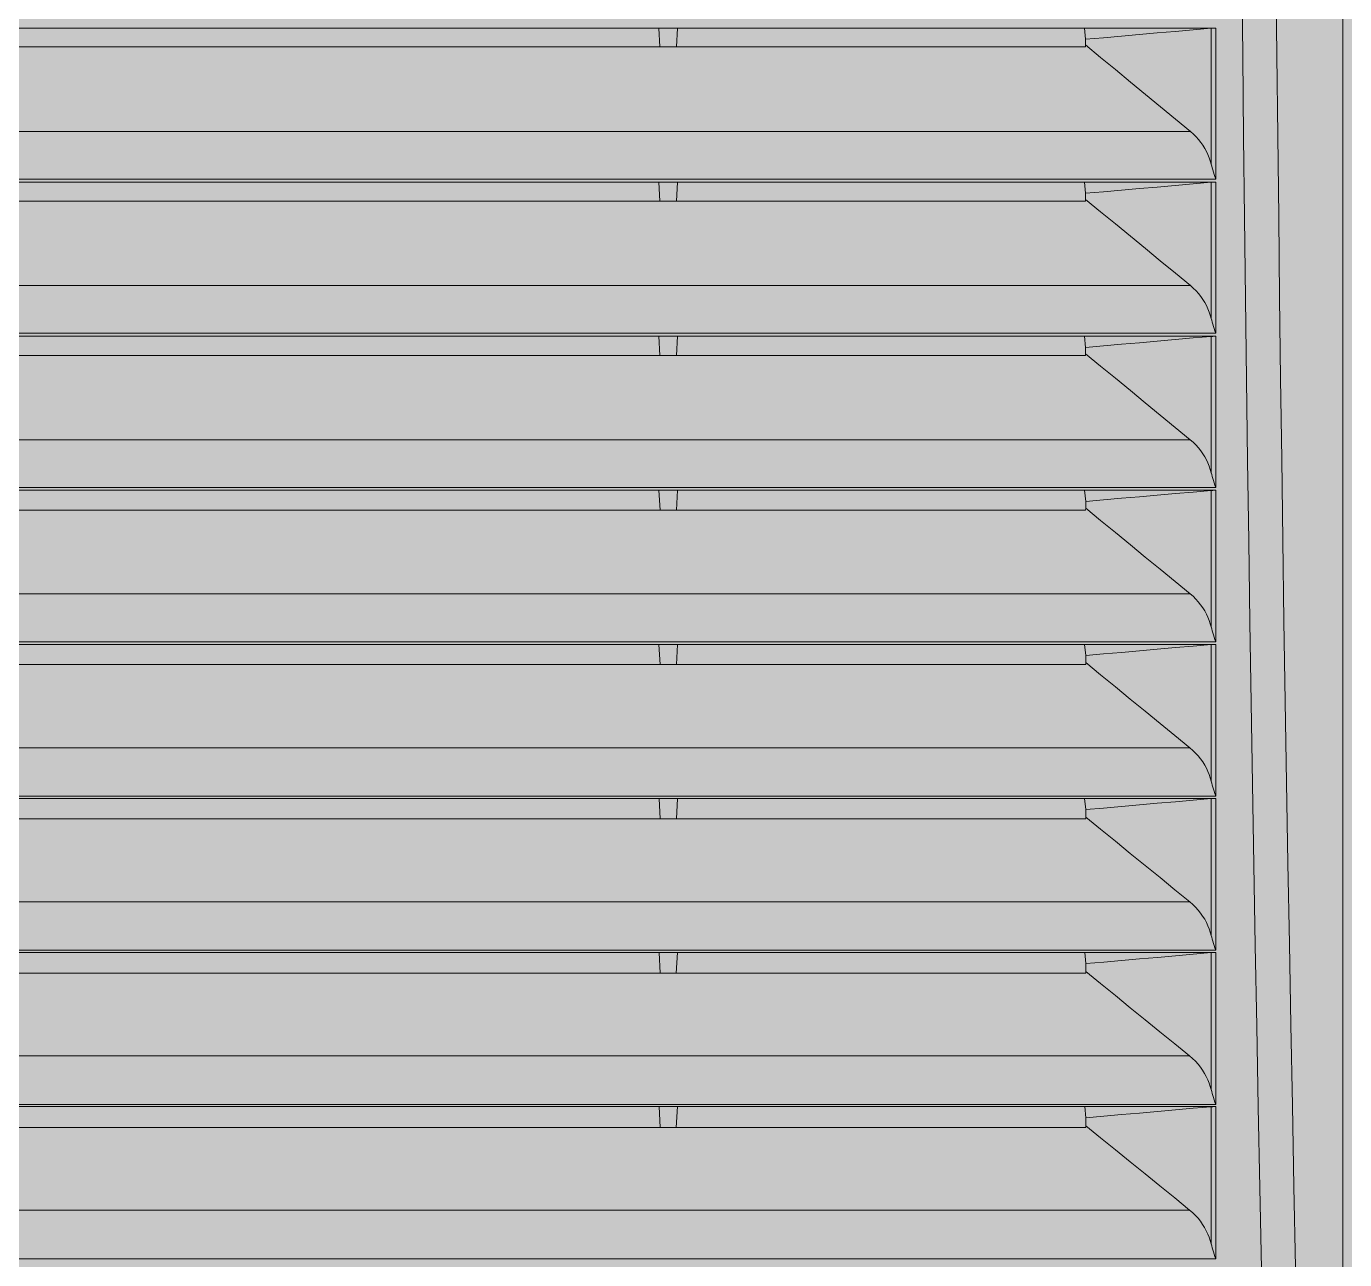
# Model space of a CAD drawing. Header units: millimetres. Extents: x 6914 to 9858, y -2771 to -210.
# Drawn here: x 8840 to 8945.2, y -600.9 to -502.4 of the extents above; entities that cross this region are included whole.
import ezdxf

# ---------------------------------------------------------------- set-up
doc = ezdxf.new("R2010")
doc.units = ezdxf.units.MM
doc.layers.get('0').update_dxf_attribs({"lineweight": 9})
doc.layers.add('THICK', color=7, linetype='Continuous', lineweight=13)
doc.layers.add('Штриховка шкафов', color=7, linetype='Continuous', lineweight=9)

# ---------------------------------------------------------------- blocks, each defined once
blk = doc.blocks.new('Из_буфера4442')
at = {"layer": 'Штриховка шкафов', "true_color": 0xc5c7c4}
blk.add_hatch(color=9, dxfattribs=at).paths.add_polyline_path([(-200, 2000), (200, 2000), (200, 0), (-200, 0)])
blk = doc.blocks.new('Из_буфера3106')
at = {"layer": 'THICK'}
for p, q in [((123.86, -10.76), (123.86, -257.24)), ((115.81, -84.55), (115.88, -91.01)), ((118.53, -84.49), (118.6, -90.95)), ((0.75, -88.8), (69.25, -88.8)), ((70.75, -88.8), (69.25, -88.8)), ((69.25, -88.8), (69.34, -90.3)), ((70.75, -88.8), (70.66, -90.3)), ((70.75, -88.8), (103.23, -88.8)), ((113.71, -88.8), (103.23, -88.8)), ((103.23, -88.8), (103.32, -89.69)), ((104.75, -89.57), (106.18, -89.44)), ((106.18, -89.44), (107.61, -89.32)), ((107.61, -89.32), (109.05, -89.19)), ((109.05, -89.19), (110.48, -89.06)), ((110.48, -89.06), (111.92, -88.94)), ((111.92, -88.94), (113.35, -88.81)), ((113.35, -99.67), (113.35, -88.81)), ((113.35, -88.81), (113.37, -88.81)), ((113.37, -88.81), (113.38, -88.81)), ((113.38, -88.81), (113.4, -88.81)), ((113.4, -88.81), (113.42, -88.81)), ((113.42, -88.81), (113.43, -88.81)), ((113.43, -88.81), (113.45, -88.81)), ((113.45, -88.81), (113.47, -88.81)), ((113.47, -88.81), (113.49, -88.8)), ((113.49, -88.8), (113.51, -88.8)), ((113.51, -88.8), (113.53, -88.8)), ((113.53, -88.8), (113.54, -88.8)), ((113.54, -88.8), (113.56, -88.8)), ((113.56, -88.8), (113.58, -88.8)), ((113.58, -88.8), (113.6, -88.8)), ((113.6, -88.8), (113.62, -88.8)), ((113.62, -88.8), (113.65, -88.8)), ((113.65, -88.8), (113.67, -88.8)), ((113.67, -88.8), (113.69, -88.8)), ((113.69, -88.8), (113.71, -88.8)), ((113.71, -88.8), (113.71, -100.85)), ((0.66, -90.3), (69.34, -90.3)), ((69.34, -90.3), (70.66, -90.3)), ((70.66, -90.3), (103.32, -90.3)), ((103.32, -89.69), (104.75, -89.57)), ((103.32, -89.76), (103.32, -89.69)), ((103.32, -89.82), (103.32, -89.76)), ((103.32, -89.89), (103.32, -89.82)), ((103.32, -89.95), (103.32, -89.89)), ((103.32, -90.02), (103.32, -89.95)), ((103.32, -90.09), (103.32, -90.02)), ((103.32, -90.15), (103.32, -90.09)), ((103.32, -90.15), (103.32, -90.3)), ((104.51, -91.14), (103.32, -90.15)), ((105.71, -92.12), (104.51, -91.14)), ((115.88, -91.01), (115.94, -97.47)), ((118.6, -90.95), (118.66, -97.4)), ((106.91, -93.11), (105.71, -92.12)), ((108.1, -94.1), (106.91, -93.11)), ((109.3, -95.08), (108.1, -94.1)), ((110.5, -96.07), (109.3, -95.08)), ((111.7, -97.06), (110.5, -96.07)), ((-111.7, -97.06), (111.7, -97.06)), ((111.7, -97.06), (111.93, -97.26)), ((111.93, -97.26), (112.14, -97.47)), ((112.14, -97.47), (112.34, -97.69)), ((112.34, -97.69), (112.53, -97.93)), ((115.94, -97.47), (116.02, -103.93)), ((118.66, -97.4), (118.74, -103.86)), ((112.53, -97.93), (112.69, -98.16)), ((112.69, -98.16), (112.84, -98.41)), ((112.84, -98.41), (112.98, -98.65)), ((112.98, -98.65), (113.09, -98.9)), ((113.09, -98.9), (113.2, -99.16)), ((113.2, -99.16), (113.28, -99.41)), ((113.28, -99.41), (113.35, -99.67)), ((113.35, -99.67), (113.39, -99.82)), ((113.39, -99.82), (113.44, -99.97)), ((113.44, -99.97), (113.48, -100.13)), ((-113.71, -100.85), (113.71, -100.85)), ((113.48, -100.13), (113.53, -100.3)), ((113.53, -100.3), (113.59, -100.48)), ((113.59, -100.48), (113.65, -100.66)), ((113.65, -100.66), (113.71, -100.85)), ((0.75, -101.1), (69.25, -101.1)), ((70.75, -101.1), (69.25, -101.1)), ((69.25, -101.1), (69.34, -102.63)), ((70.75, -101.1), (70.66, -102.63)), ((70.75, -101.1), (103.23, -101.1)), ((113.71, -101.1), (103.23, -101.1)), ((103.23, -101.1), (103.32, -101.99)), ((103.32, -101.99), (104.75, -101.87)), ((103.32, -102.06), (103.32, -101.99)), ((103.32, -102.13), (103.32, -102.06)), ((104.75, -101.87), (106.18, -101.74)), ((106.18, -101.74), (107.62, -101.62)), ((107.62, -101.62), (109.05, -101.49)), ((109.05, -101.49), (110.48, -101.36)), ((110.48, -101.36), (111.92, -101.24)), ((111.92, -101.24), (113.35, -101.11)), ((113.35, -111.98), (113.35, -101.11)), ((113.35, -101.11), (113.37, -101.11)), ((113.37, -101.11), (113.38, -101.11)), ((113.38, -101.11), (113.4, -101.11)), ((113.4, -101.11), (113.42, -101.11)), ((113.42, -101.11), (113.43, -101.11)), ((113.43, -101.11), (113.45, -101.11)), ((113.45, -101.11), (113.47, -101.11)), ((113.47, -101.11), (113.49, -101.1)), ((113.49, -101.1), (113.51, -101.1)), ((113.51, -101.1), (113.53, -101.1)), ((113.53, -101.1), (113.54, -101.1)), ((113.54, -101.1), (113.56, -101.1)), ((113.56, -101.1), (113.58, -101.1)), ((113.58, -101.1), (113.6, -101.1)), ((113.6, -101.1), (113.62, -101.1)), ((113.62, -101.1), (113.65, -101.1)), ((113.65, -101.1), (113.67, -101.1)), ((113.67, -101.1), (113.69, -101.1)), ((113.69, -101.1), (113.71, -101.1)), ((113.71, -101.1), (113.71, -113.16)), ((0.66, -102.63), (69.34, -102.63)), ((69.34, -102.63), (70.66, -102.63)), ((70.66, -102.63), (103.32, -102.63)), ((103.32, -102.2), (103.32, -102.13)), ((103.32, -102.27), (103.32, -102.2)), ((103.32, -102.34), (103.32, -102.27)), ((103.32, -102.41), (103.32, -102.34)), ((103.32, -102.48), (103.32, -102.41)), ((103.32, -102.48), (103.32, -102.63)), ((104.51, -103.46), (103.32, -102.48)), ((105.71, -104.44), (104.51, -103.46)), ((116.02, -103.93), (116.09, -110.39)), ((118.74, -103.86), (118.81, -110.31)), ((106.9, -105.42), (105.71, -104.44)), ((108.1, -106.41), (106.9, -105.42)), ((109.29, -107.39), (108.1, -106.41)), ((110.49, -108.37), (109.29, -107.39)), ((111.69, -109.36), (110.49, -108.37)), ((-111.69, -109.36), (111.69, -109.36)), ((111.69, -109.36), (111.92, -109.56)), ((111.92, -109.56), (112.14, -109.77)), ((112.14, -109.77), (112.34, -110)), ((112.34, -110), (112.52, -110.23)), ((112.52, -110.23), (112.69, -110.47)), ((112.69, -110.47), (112.84, -110.71)), ((116.09, -110.39), (116.17, -116.85)), ((118.81, -110.31), (118.89, -116.77)), ((112.84, -110.71), (112.97, -110.96)), ((112.97, -110.96), (113.09, -111.21)), ((113.09, -111.21), (113.19, -111.47)), ((113.19, -111.47), (113.28, -111.72)), ((113.28, -111.72), (113.35, -111.98)), ((113.35, -111.98), (113.39, -112.13)), ((113.39, -112.13), (113.44, -112.29)), ((113.44, -112.29), (113.48, -112.45)), ((113.48, -112.45), (113.53, -112.62)), ((113.53, -112.62), (113.59, -112.79)), ((-113.71, -113.16), (113.71, -113.16)), ((0.74, -113.4), (69.26, -113.4)), ((70.74, -113.4), (69.26, -113.4)), ((69.26, -113.4), (69.34, -114.95)), ((70.74, -113.4), (70.66, -114.95)), ((70.74, -113.4), (103.23, -113.4)), ((113.71, -113.4), (103.23, -113.4)), ((103.23, -113.4), (103.32, -114.29)), ((109.05, -113.79), (110.48, -113.66)), ((110.48, -113.66), (111.92, -113.54)), ((111.92, -113.54), (113.35, -113.41)), ((113.35, -124.3), (113.35, -113.41)), ((113.35, -113.41), (113.37, -113.41)), ((113.37, -113.41), (113.38, -113.41)), ((113.38, -113.41), (113.4, -113.41)), ((113.4, -113.41), (113.42, -113.41)), ((113.42, -113.41), (113.43, -113.41)), ((113.43, -113.41), (113.45, -113.41)), ((113.45, -113.41), (113.47, -113.41)), ((113.47, -113.41), (113.49, -113.4)), ((113.49, -113.4), (113.51, -113.4)), ((113.51, -113.4), (113.53, -113.4)), ((113.53, -113.4), (113.54, -113.4)), ((113.54, -113.4), (113.56, -113.4)), ((113.56, -113.4), (113.58, -113.4)), ((113.58, -113.4), (113.6, -113.4)), ((113.59, -112.79), (113.65, -112.97)), ((113.6, -113.4), (113.62, -113.4)), ((113.62, -113.4), (113.65, -113.4)), ((113.65, -112.97), (113.71, -113.16)), ((113.65, -113.4), (113.67, -113.4)), ((113.67, -113.4), (113.69, -113.4)), ((113.69, -113.4), (113.71, -113.4)), ((113.71, -113.4), (113.71, -125.48)), ((103.32, -114.29), (104.75, -114.17)), ((103.32, -114.37), (103.32, -114.29)), ((103.32, -114.44), (103.32, -114.37)), ((103.32, -114.51), (103.32, -114.44)), ((103.32, -114.59), (103.32, -114.51)), ((103.32, -114.66), (103.32, -114.59)), ((103.32, -114.73), (103.32, -114.66)), ((104.75, -114.17), (106.19, -114.04)), ((106.19, -114.04), (107.62, -113.92)), ((107.62, -113.92), (109.05, -113.79)), ((0.66, -114.95), (69.34, -114.95)), ((69.34, -114.95), (70.66, -114.95)), ((70.66, -114.95), (103.32, -114.95)), ((103.32, -114.81), (103.32, -114.73)), ((103.32, -114.81), (103.32, -114.95)), ((104.51, -115.78), (103.32, -114.81)), ((105.71, -116.76), (104.51, -115.78)), ((106.9, -117.74), (105.71, -116.76)), ((118.89, -116.77), (118.98, -123.22)), ((108.09, -118.72), (106.9, -117.74)), ((116.17, -116.85), (116.26, -123.31)), ((109.29, -119.7), (108.09, -118.72)), ((110.48, -120.68), (109.29, -119.7)), ((111.68, -121.66), (110.48, -120.68)), ((-111.68, -121.66), (111.68, -121.66)), ((111.68, -121.66), (111.91, -121.86)), ((111.91, -121.86), (112.13, -122.08)), ((112.13, -122.08), (112.33, -122.3)), ((112.33, -122.3), (112.52, -122.54)), ((112.52, -122.54), (112.69, -122.78)), ((112.69, -122.78), (112.84, -123.02)), ((112.84, -123.02), (112.97, -123.27)), ((112.97, -123.27), (113.09, -123.52)), ((113.09, -123.52), (113.19, -123.78)), ((113.19, -123.78), (113.28, -124.04)), ((113.28, -124.04), (113.35, -124.3)), ((116.26, -123.31), (116.35, -129.76)), ((118.98, -123.22), (119.07, -129.67)), ((113.35, -124.3), (113.39, -124.44)), ((113.39, -124.44), (113.44, -124.6)), ((113.44, -124.6), (113.48, -124.76)), ((113.48, -124.76), (113.53, -124.93)), ((113.53, -124.93), (113.59, -125.11)), ((113.59, -125.11), (113.65, -125.29)), ((-113.71, -125.48), (113.71, -125.48)), ((0.74, -125.7), (69.26, -125.7)), ((70.74, -125.7), (69.26, -125.7)), ((69.26, -125.7), (69.35, -127.28)), ((70.74, -125.7), (70.65, -127.28)), ((70.74, -125.7), (103.24, -125.7)), ((113.71, -125.7), (103.24, -125.7)), ((103.24, -125.7), (103.33, -126.59)), ((106.19, -126.34), (107.62, -126.22)), ((107.62, -126.22), (109.05, -126.09)), ((109.05, -126.09), (110.49, -125.96)), ((110.49, -125.96), (111.92, -125.84)), ((111.92, -125.84), (113.35, -125.71)), ((113.35, -136.61), (113.35, -125.71)), ((113.35, -125.71), (113.37, -125.71)), ((113.37, -125.71), (113.38, -125.71)), ((113.38, -125.71), (113.4, -125.71)), ((113.4, -125.71), (113.42, -125.71)), ((113.42, -125.71), (113.43, -125.71)), ((113.43, -125.71), (113.45, -125.71)), ((113.45, -125.71), (113.47, -125.71)), ((113.47, -125.71), (113.49, -125.7)), ((113.49, -125.7), (113.51, -125.7)), ((113.51, -125.7), (113.53, -125.7)), ((113.53, -125.7), (113.54, -125.7)), ((113.54, -125.7), (113.56, -125.7)), ((113.56, -125.7), (113.58, -125.7)), ((113.58, -125.7), (113.6, -125.7)), ((113.6, -125.7), (113.62, -125.7)), ((113.62, -125.7), (113.65, -125.7)), ((113.65, -125.29), (113.71, -125.48)), ((113.65, -125.7), (113.67, -125.7)), ((113.67, -125.7), (113.69, -125.7)), ((113.69, -125.7), (113.71, -125.7)), ((113.71, -125.7), (113.71, -137.79)), ((0.65, -127.28), (69.35, -127.28)), ((69.35, -127.28), (70.65, -127.28)), ((70.65, -127.28), (103.32, -127.28)), ((103.33, -127.13), (103.32, -127.28)), ((103.33, -126.59), (104.76, -126.47)), ((103.33, -126.67), (103.33, -126.59)), ((103.33, -126.75), (103.33, -126.67)), ((103.33, -126.82), (103.33, -126.75)), ((103.33, -126.9), (103.33, -126.82)), ((103.33, -126.98), (103.33, -126.9)), ((103.33, -127.06), (103.33, -126.98)), ((103.33, -127.13), (103.33, -127.06)), ((104.52, -128.11), (103.33, -127.13)), ((104.76, -126.47), (106.19, -126.34)), ((105.71, -129.08), (104.52, -128.11)), ((106.9, -130.06), (105.71, -129.08)), ((108.09, -131.03), (106.9, -130.06)), ((116.35, -129.76), (116.44, -136.22)), ((119.07, -129.67), (119.16, -136.12)), ((109.28, -132.01), (108.09, -131.03)), ((110.47, -132.98), (109.28, -132.01)), ((111.67, -133.96), (110.47, -132.98)), ((-111.67, -133.96), (111.67, -133.96)), ((111.67, -133.96), (111.9, -134.16)), ((111.9, -134.16), (112.12, -134.38)), ((112.12, -134.38), (112.32, -134.61)), ((112.32, -134.61), (112.51, -134.84)), ((112.51, -134.84), (112.68, -135.08)), ((112.68, -135.08), (112.83, -135.33)), ((112.83, -135.33), (112.97, -135.58)), ((112.97, -135.58), (113.09, -135.84)), ((113.09, -135.84), (113.19, -136.09)), ((113.19, -136.09), (113.28, -136.35)), ((113.28, -136.35), (113.35, -136.61)), ((113.35, -136.61), (113.39, -136.76)), ((113.39, -136.76), (113.44, -136.91)), ((116.44, -136.22), (116.54, -142.68)), ((119.16, -136.12), (119.26, -142.57)), ((-113.71, -137.79), (113.71, -137.79)), ((113.44, -136.91), (113.48, -137.08)), ((113.48, -137.08), (113.53, -137.24)), ((113.53, -137.24), (113.59, -137.42)), ((113.59, -137.42), (113.65, -137.6)), ((113.65, -137.6), (113.71, -137.79)), ((0.74, -138), (69.26, -138)), ((70.74, -138), (69.26, -138)), ((69.26, -138), (69.35, -139.6)), ((70.74, -138), (70.65, -139.6)), ((70.74, -138), (103.24, -138)), ((113.71, -138), (103.24, -138)), ((103.24, -138), (103.33, -138.89)), ((103.33, -138.89), (104.76, -138.77)), ((103.33, -138.97), (103.33, -138.89)), ((104.76, -138.77), (106.19, -138.64)), ((106.19, -138.64), (107.62, -138.52)), ((107.62, -138.52), (109.05, -138.39)), ((109.05, -138.39), (110.49, -138.26)), ((110.49, -138.26), (111.92, -138.14)), ((111.92, -138.14), (113.35, -138.01)), ((113.35, -148.92), (113.35, -138.01)), ((113.35, -138.01), (113.37, -138.01)), ((113.37, -138.01), (113.38, -138.01)), ((113.38, -138.01), (113.4, -138.01)), ((113.4, -138.01), (113.42, -138.01)), ((113.42, -138.01), (113.43, -138.01)), ((113.43, -138.01), (113.45, -138.01)), ((113.45, -138.01), (113.47, -138.01)), ((113.47, -138.01), (113.49, -138)), ((113.49, -138), (113.51, -138)), ((113.51, -138), (113.53, -138)), ((113.53, -138), (113.54, -138)), ((113.54, -138), (113.56, -138)), ((113.56, -138), (113.58, -138)), ((113.58, -138), (113.6, -138)), ((113.6, -138), (113.62, -138)), ((113.62, -138), (113.65, -138)), ((113.65, -138), (113.67, -138)), ((113.67, -138), (113.69, -138)), ((113.69, -138), (113.71, -138)), ((113.71, -138), (113.71, -150.11)), ((0.65, -139.6), (69.35, -139.6)), ((69.35, -139.6), (70.65, -139.6)), ((70.65, -139.6), (103.33, -139.6)), ((103.33, -139.06), (103.33, -138.97)), ((103.33, -139.14), (103.33, -139.06)), ((103.33, -139.22), (103.33, -139.14)), ((103.33, -139.3), (103.33, -139.22)), ((103.33, -139.38), (103.33, -139.3)), ((103.33, -139.46), (103.33, -139.38)), ((103.33, -139.46), (103.33, -139.6)), ((104.52, -140.43), (103.33, -139.46)), ((105.71, -141.4), (104.52, -140.43)), ((106.89, -142.37), (105.71, -141.4)), ((108.08, -143.34), (106.89, -142.37)), ((116.54, -142.68), (116.65, -149.13)), ((119.26, -142.57), (119.37, -149.02)), ((109.27, -144.32), (108.08, -143.34)), ((110.46, -145.29), (109.27, -144.32)), ((-111.65, -146.26), (111.65, -146.26)), ((111.65, -146.26), (110.46, -145.29)), ((111.65, -146.26), (111.89, -146.47)), ((111.89, -146.47), (112.11, -146.68)), ((112.11, -146.68), (112.32, -146.91)), ((112.32, -146.91), (112.51, -147.15)), ((112.51, -147.15), (112.68, -147.39)), ((112.68, -147.39), (112.83, -147.64)), ((112.83, -147.64), (112.97, -147.89)), ((112.97, -147.89), (113.09, -148.15)), ((113.09, -148.15), (113.19, -148.4)), ((113.19, -148.4), (113.28, -148.66)), ((113.28, -148.66), (113.35, -148.92)), ((113.35, -148.92), (113.39, -149.07)), ((113.39, -149.07), (113.44, -149.23)), ((113.44, -149.23), (113.48, -149.39)), ((113.48, -149.39), (113.53, -149.56)), ((116.65, -149.13), (116.75, -155.59)), ((119.37, -149.02), (119.47, -155.47)), ((-113.71, -150.11), (113.71, -150.11)), ((0.73, -150.3), (69.27, -150.3)), ((70.73, -150.3), (69.27, -150.3)), ((69.27, -150.3), (69.35, -151.93)), ((70.73, -150.3), (70.65, -151.93)), ((70.73, -150.3), (103.24, -150.3)), ((113.71, -150.3), (103.24, -150.3)), ((103.24, -150.3), (103.33, -151.19)), ((110.49, -150.56), (111.92, -150.44)), ((111.92, -150.44), (113.35, -150.31)), ((113.35, -161.24), (113.35, -150.31)), ((113.35, -150.31), (113.37, -150.31)), ((113.37, -150.31), (113.38, -150.31)), ((113.38, -150.31), (113.4, -150.31)), ((113.4, -150.31), (113.42, -150.31)), ((113.42, -150.31), (113.43, -150.31)), ((113.43, -150.31), (113.45, -150.31)), ((113.45, -150.31), (113.47, -150.31)), ((113.47, -150.31), (113.49, -150.3)), ((113.49, -150.3), (113.51, -150.3)), ((113.51, -150.3), (113.53, -150.3)), ((113.53, -149.56), (113.59, -149.73)), ((113.53, -150.3), (113.54, -150.3)), ((113.54, -150.3), (113.56, -150.3)), ((113.56, -150.3), (113.58, -150.3)), ((113.58, -150.3), (113.6, -150.3)), ((113.59, -149.73), (113.65, -149.92)), ((113.6, -150.3), (113.62, -150.3)), ((113.62, -150.3), (113.65, -150.3)), ((113.65, -149.92), (113.71, -150.11)), ((113.65, -150.3), (113.67, -150.3)), ((113.67, -150.3), (113.69, -150.3)), ((113.69, -150.3), (113.71, -150.3)), ((113.71, -150.3), (113.71, -162.42)), ((103.33, -151.19), (104.76, -151.07)), ((103.33, -151.28), (103.33, -151.19)), ((103.33, -151.36), (103.33, -151.28)), ((103.33, -151.45), (103.33, -151.36)), ((103.33, -151.53), (103.33, -151.45)), ((103.33, -151.62), (103.33, -151.53)), ((104.76, -151.07), (106.19, -150.94)), ((106.19, -150.94), (107.62, -150.82)), ((107.62, -150.82), (109.05, -150.69)), ((109.05, -150.69), (110.49, -150.56)), ((0.65, -151.93), (69.35, -151.93)), ((69.35, -151.93), (70.65, -151.93)), ((70.65, -151.93), (103.33, -151.93)), ((103.33, -151.7), (103.33, -151.62)), ((103.33, -151.79), (103.33, -151.7)), ((103.33, -151.79), (103.33, -151.93)), ((104.52, -152.76), (103.33, -151.79)), ((105.7, -153.72), (104.52, -152.76)), ((106.89, -154.69), (105.7, -153.72)), ((108.08, -155.66), (106.89, -154.69)), ((109.27, -156.62), (108.08, -155.66)), ((116.75, -155.59), (116.87, -162.04)), ((119.47, -155.47), (119.59, -161.92)), ((110.45, -157.59), (109.27, -156.62)), ((111.64, -158.56), (110.45, -157.59)), ((-111.64, -158.56), (111.64, -158.56)), ((111.64, -158.56), (111.88, -158.77)), ((111.88, -158.77), (112.11, -158.99)), ((112.11, -158.99), (112.31, -159.21)), ((112.31, -159.21), (112.5, -159.45)), ((112.5, -159.45), (112.67, -159.7)), ((112.67, -159.7), (112.83, -159.95)), ((112.83, -159.95), (112.97, -160.2)), ((112.97, -160.2), (113.09, -160.46)), ((113.09, -160.46), (113.19, -160.71)), ((113.19, -160.71), (113.28, -160.98)), ((113.28, -160.98), (113.35, -161.24)), ((113.35, -161.24), (113.39, -161.39)), ((113.39, -161.39), (113.44, -161.54)), ((113.44, -161.54), (113.48, -161.7)), ((113.48, -161.7), (113.53, -161.87)), ((113.53, -161.87), (113.59, -162.05)), ((113.59, -162.05), (113.65, -162.23)), ((116.87, -162.04), (116.99, -168.49)), ((119.59, -161.92), (119.7, -168.37)), ((-113.71, -162.42), (113.71, -162.42)), ((0.73, -162.6), (69.27, -162.6)), ((70.73, -162.6), (69.27, -162.6)), ((69.27, -162.6), (69.36, -164.25)), ((70.73, -162.6), (70.64, -164.25)), ((70.73, -162.6), (103.25, -162.6)), ((113.71, -162.6), (103.25, -162.6)), ((103.25, -162.6), (103.34, -163.49)), ((106.2, -163.24), (107.63, -163.12)), ((107.63, -163.12), (109.06, -162.99)), ((109.06, -162.99), (110.49, -162.86)), ((110.49, -162.86), (111.92, -162.74)), ((111.92, -162.74), (113.35, -162.61)), ((113.35, -173.55), (113.35, -162.61)), ((113.35, -162.61), (113.37, -162.61)), ((113.37, -162.61), (113.38, -162.61)), ((113.38, -162.61), (113.4, -162.61)), ((113.4, -162.61), (113.42, -162.61)), ((113.42, -162.61), (113.43, -162.61)), ((113.43, -162.61), (113.45, -162.61)), ((113.45, -162.61), (113.47, -162.61)), ((113.47, -162.61), (113.49, -162.6)), ((113.49, -162.6), (113.51, -162.6)), ((113.51, -162.6), (113.53, -162.6)), ((113.53, -162.6), (113.54, -162.6)), ((113.54, -162.6), (113.56, -162.6)), ((113.56, -162.6), (113.58, -162.6)), ((113.58, -162.6), (113.6, -162.6)), ((113.6, -162.6), (113.62, -162.6)), ((113.62, -162.6), (113.65, -162.6)), ((113.65, -162.23), (113.71, -162.42)), ((113.65, -162.6), (113.67, -162.6)), ((113.67, -162.6), (113.69, -162.6)), ((113.69, -162.6), (113.71, -162.6)), ((113.71, -162.6), (113.71, -174.73)), ((103.34, -163.49), (104.77, -163.37)), ((103.34, -163.58), (103.34, -163.49)), ((103.34, -163.67), (103.34, -163.58)), ((103.34, -163.76), (103.34, -163.67)), ((103.34, -163.85), (103.34, -163.76)), ((103.34, -163.94), (103.34, -163.85)), ((103.34, -164.03), (103.34, -163.94)), ((103.34, -164.12), (103.34, -164.03)), ((103.34, -164.12), (103.34, -164.25)), ((104.52, -165.08), (103.34, -164.12)), ((104.77, -163.37), (106.2, -163.24)), ((0.64, -164.25), (69.36, -164.25)), ((69.36, -164.25), (70.64, -164.25)), ((70.64, -164.25), (103.34, -164.25)), ((105.7, -166.04), (104.52, -165.08)), ((106.89, -167.01), (105.7, -166.04)), ((108.07, -167.97), (106.89, -167.01)), ((109.26, -168.93), (108.07, -167.97)), ((119.7, -168.37), (119.83, -174.82)), ((110.45, -169.9), (109.26, -168.93)), ((116.99, -168.49), (117.11, -174.95)), ((111.63, -170.86), (110.45, -169.9)), ((-111.63, -170.86), (111.63, -170.86)), ((111.63, -170.86), (111.87, -171.07)), ((111.87, -171.07), (112.1, -171.29)), ((112.1, -171.29), (112.31, -171.52)), ((112.31, -171.52), (112.5, -171.76)), ((112.5, -171.76), (112.67, -172)), ((112.67, -172), (112.82, -172.25)), ((112.82, -172.25), (112.96, -172.51)), ((112.96, -172.51), (113.08, -172.77)), ((113.08, -172.77), (113.19, -173.03)), ((113.19, -173.03), (113.28, -173.29)), ((113.28, -173.29), (113.35, -173.55)), ((113.35, -173.55), (113.39, -173.7)), ((113.39, -173.7), (113.44, -173.86)), ((113.44, -173.86), (113.48, -174.02)), ((113.48, -174.02), (113.53, -174.19)), ((113.53, -174.19), (113.59, -174.36)), ((113.59, -174.36), (113.65, -174.55)), ((113.65, -174.55), (113.71, -174.73)), ((-113.71, -174.73), (113.71, -174.73)), ((0.73, -174.9), (69.27, -174.9)), ((70.73, -174.9), (69.27, -174.9)), ((69.27, -174.9), (69.36, -176.57)), ((70.73, -174.9), (70.64, -176.57)), ((70.73, -174.9), (103.25, -174.9)), ((113.71, -174.9), (103.25, -174.9)), ((103.25, -174.9), (103.34, -175.79)), ((103.34, -175.79), (104.77, -175.67)), ((104.77, -175.67), (106.2, -175.54)), ((106.2, -175.54), (107.63, -175.42)), ((107.63, -175.42), (109.06, -175.29)), ((109.06, -175.29), (110.49, -175.16)), ((110.49, -175.16), (111.92, -175.04)), ((111.92, -175.04), (113.35, -174.91)), ((113.35, -185.87), (113.35, -174.91)), ((113.35, -174.91), (113.37, -174.91)), ((113.37, -174.91), (113.38, -174.91)), ((113.38, -174.91), (113.4, -174.91)), ((113.4, -174.91), (113.42, -174.91)), ((113.42, -174.91), (113.43, -174.91)), ((113.43, -174.91), (113.45, -174.91)), ((113.45, -174.91), (113.47, -174.91)), ((113.47, -174.91), (113.49, -174.9)), ((113.49, -174.9), (113.51, -174.9)), ((113.51, -174.9), (113.53, -174.9)), ((113.53, -174.9), (113.54, -174.9)), ((113.54, -174.9), (113.56, -174.9)), ((113.56, -174.9), (113.58, -174.9)), ((113.58, -174.9), (113.6, -174.9)), ((113.6, -174.9), (113.62, -174.9)), ((113.62, -174.9), (113.65, -174.9)), ((113.65, -174.9), (113.67, -174.9)), ((113.67, -174.9), (113.69, -174.9)), ((113.69, -174.9), (113.71, -174.9)), ((113.71, -174.9), (113.71, -187.05)), ((117.11, -174.95), (117.23, -181.4)), ((119.83, -174.82), (119.95, -181.27)), ((0.64, -176.57), (69.36, -176.57)), ((69.36, -176.57), (70.64, -176.57)), ((70.64, -176.57), (103.34, -176.57)), ((103.34, -175.89), (103.34, -175.79)), ((103.34, -175.98), (103.34, -175.89)), ((103.34, -176.07), (103.34, -175.98)), ((103.34, -176.17), (103.34, -176.07)), ((103.34, -176.26), (103.34, -176.17)), ((103.34, -176.35), (103.34, -176.26)), ((103.34, -176.45), (103.34, -176.35)), ((103.34, -176.45), (103.34, -176.57)), ((104.52, -177.4), (103.34, -176.45)), ((105.7, -178.36), (104.52, -177.4)), ((106.89, -179.32), (105.7, -178.36)), ((108.07, -180.28), (106.89, -179.32)), ((109.25, -181.24), (108.07, -180.28)), ((110.44, -182.2), (109.25, -181.24)), ((117.23, -181.4), (117.37, -187.85)), ((119.95, -181.27), (120.08, -187.72)), ((111.62, -183.16), (110.44, -182.2)), ((-111.62, -183.16), (111.62, -183.16)), ((111.62, -183.16), (111.86, -183.37)), ((111.86, -183.37), (112.09, -183.59)), ((112.09, -183.59), (112.3, -183.82)), ((112.3, -183.82), (112.49, -184.06)), ((112.49, -184.06), (112.67, -184.31)), ((112.67, -184.31), (112.82, -184.56)), ((112.82, -184.56), (112.96, -184.82)), ((112.96, -184.82), (113.08, -185.08)), ((113.08, -185.08), (113.19, -185.34)), ((113.19, -185.34), (113.28, -185.6)), ((113.28, -185.6), (113.35, -185.87)), ((113.35, -185.87), (113.39, -186.02)), ((113.39, -186.02), (113.44, -186.17)), ((113.44, -186.17), (113.48, -186.33)), ((-113.71, -187.05), (113.71, -187.05)), ((113.48, -186.33), (113.53, -186.5)), ((113.53, -186.5), (113.59, -186.68)), ((113.59, -186.68), (113.65, -186.86)), ((113.65, -186.86), (113.71, -187.05))]:
    blk.add_line(p, q, dxfattribs=at)

msp = doc.modelspace()

# ---------------------------------------------------------------- block references
at = {"ltscale": 40}
msp.add_blockref('Из_буфера4442', (8821.23, -2360.26), dxfattribs=at)
at = {"ltscale": 20}
msp.add_blockref('Из_буфера3106', (8821.23, -413.75), dxfattribs=at)

doc.saveas('drawing.dxf')
